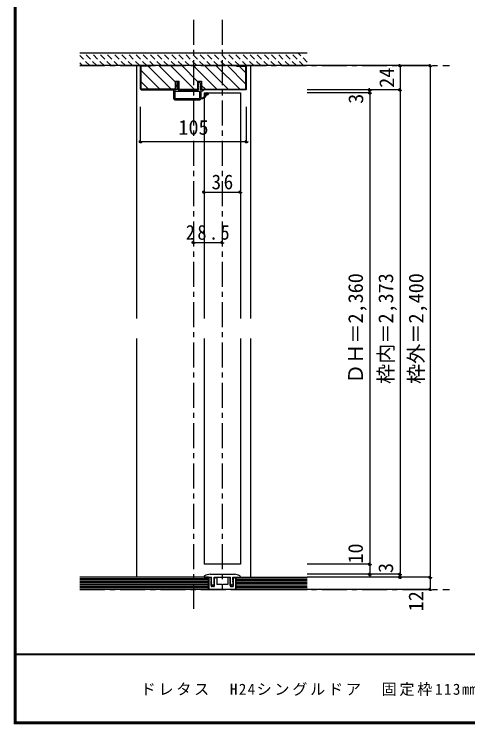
# Model space of a CAD drawing. Units: millimetres at full size, sheet at 1:5. Extents: x -973 to 977, y -718 to 696.
# Drawn here: x -973 to -523, y -701 to 3 of the extents above; entities that cross this region are included whole.
import ezdxf
from ezdxf.enums import TextEntityAlignment as Align

# ---------------------------------------------------------------- set-up
doc = ezdxf.new("R2010")
doc.units = ezdxf.units.MM
doc.header["$LTSCALE"] = 5
doc.header["$PDMODE"] = 32
doc.header["$PDSIZE"] = 2.5
doc.linetypes.add('CHAIN1', pattern=[8, 5, -1, 1, -1])
doc.linetypes.add('DASHED1', pattern=[1.8, 1.2, -0.6])
for name, color, linetype in [('0-0_補助線', 7, 'Continuous'), ('0-1_通り芯', 4, 'CHAIN1'), ('0-3_仕上げ', 7, 'Continuous'), ('0-4_枠', 3, 'Continuous'), ('0-6_扉', 6, 'Continuous'), ('0-7_金物', 7, 'Continuous'), ('0-B_寸法', 4, 'DASHED1'), ('0-C_ハッチ', 4, 'Continuous'), ('F-1_枠', 6, 'Continuous'), ('F-A_文字', 7, 'Continuous')]:
    doc.layers.add(name, color=color, linetype=linetype)
doc.styles.add('ＭＳ ゴシック', font='')
doc.styles.get('ＭＳ ゴシック').set_extended_font_data('MS Gothic')

# ---------------------------------------------------------------- blocks, each defined once
blk = doc.blocks.new('2')
at = {"layer": '0-0_補助線'}
for p, q in [((-9.846, -9.622), (-9.846, 15.078)), ((-8.846, 16.078), (0.354, 16.078)), ((-8.846, 15.878), (0.637, 15.878)), ((-8.446, 14.378), (-8.446, -8.922)), ((-8.146, 14.678), (-1.546, 14.678)), ((-1.246, 14.378), (-1.246, -8.922)), ((0.154, 11.653), (2.154, 11.653)), ((0.154, 11.653), (0.154, -8.497)), ((2.154, 10.953), (2.154, 11.653)), ((3.154, 11.653), (2.512, 10.83)), ((3.154, 11.653), (6.154, 11.653)), ((4.154, 13.753), (4.154, 13.053)), ((5.154, 13.053), (4.512, 13.876)), ((7.154, 13.053), (5.154, 13.053)), ((6.154, 10.953), (6.154, 11.653)), ((7.558, 12.258), (6.516, 10.835)), ((-1.48, -10.622), (-8.846, -10.622)), ((-1.546, -9.222), (-8.146, -9.222)), ((-1.189, -10.85), (-0.732, -12.694)), ((0.354, -12.922), (-0.441, -12.922)), ((0.154, -8.497), (2.154, -8.497)), ((4.154, -9.897), (0.154, -9.897)), ((0.154, -9.897), (0.154, -10.622)), ((0.154, -10.622), (0.645, -12.548)), ((2.154, -7.797), (2.154, -8.497)), ((3.154, -8.497), (2.512, -7.674)), ((3.154, -8.497), (6.154, -8.497)), ((4.154, -10.597), (4.154, -9.897)), ((5.154, -9.897), (4.512, -10.72)), ((7.154, -9.897), (5.154, -9.897)), ((6.154, -7.797), (6.154, -8.497)), ((7.558, -9.101), (6.516, -7.679))]:
    blk.add_line(p, q, dxfattribs=at)
for points in [[(-9.646, 15.078), (-9.646, -9.622), (-9.846, -9.622)], [(4.154, 13.053), (0.154, 13.053), (0.649, 15.723)]]:
    blk.add_lwpolyline(points, dxfattribs=at)
for centre, radius, start, end in [((-8.846, 15.078), 1, 90, 180), ((-8.846, 15.078), 0.8, 90, 180), ((-8.146, 14.378), 0.3, 90, 180), ((-1.546, 14.378), 0.3, 0, 90), ((0.354, 15.778), 0.3, 349.49875, 90), ((2.354, 10.953), 0.2, 180, 322.03043), ((4.354, 13.753), 0.2, 37.96957, 180), ((6.354, 10.953), 0.2, 180, 323.78053), ((7.154, 12.553), 0.5, 323.78053, 90), ((-8.846, -9.622), 1, 180, 270), ((-2.846, -10.72), 6, 179.06153, 259.29815), ((-8.146, -8.922), 0.3, 180, 270), ((-2.846, -10.72), 5.3, 178.93757, 259.29815), ((-1.546, -8.922), 0.3, 270, 0), ((-1.48, -10.922), 0.3, 13.9282, 90), ((-0.441, -12.622), 0.3, 193.9282, 270), ((0.354, -12.622), 0.3, 270, 14.29438), ((2.354, -7.797), 0.2, 37.96957, 180), ((4.354, -10.597), 0.2, 180, 322.03043), ((6.354, -7.797), 0.2, 36.21947, 180), ((7.154, -9.397), 0.5, 270, 36.21947), ((-3.896, -16.272), 0.35, 259.29815, 79.29815)]:
    blk.add_arc(centre, radius, start, end, dxfattribs=at)
blk.add_point((-3.896, -16.622), dxfattribs=at)

msp = doc.modelspace()

# ---------------------------------------------------------------- linework, layer by layer
at = {"layer": '0-1_通り芯'}
for p, q in [((-795.476, -2.5), (-795.476, -586.681)), ((-766.976, -2.5), (-766.976, -567.5)), ((-908.333, -48), (-541.619, -48)), ((-908.333, -567.5), (-541.619, -567.5))]:
    msp.add_line(p, q, dxfattribs=at)
at = {"layer": '0-3_仕上げ', "color": 2}
for p, q in [((-753.476, -555.5), (-682.619, -555.5)), ((-753.476, -567.5), (-753.476, -555.5)), ((-780.476, -567.5), (-908.333, -567.5)), ((-753.476, -567.5), (-682.619, -567.5))]:
    msp.add_line(p, q, dxfattribs=at)
at = {"layer": '0-3_仕上げ'}
for p, q in [((-780.476, -557), (-908.333, -557)), ((-780.476, -558.5), (-908.333, -558.5)), ((-780.476, -560), (-908.333, -560)), ((-780.476, -561.5), (-908.333, -561.5)), ((-780.476, -563), (-908.333, -563)), ((-753.476, -557), (-682.619, -557)), ((-753.476, -558.5), (-682.619, -558.5)), ((-753.476, -560), (-682.619, -560)), ((-753.476, -561.5), (-682.619, -561.5)), ((-753.476, -563), (-682.619, -563)), ((-780.476, -564.5), (-908.333, -564.5)), ((-780.476, -566), (-908.333, -566)), ((-753.476, -564.5), (-682.619, -564.5)), ((-753.476, -566), (-682.619, -566))]:
    msp.add_line(p, q, dxfattribs=at)
at = {"layer": '0-3_仕上げ', "color": 2}
msp.add_lwpolyline([(-780.476, -567.5), (-780.476, -555.5), (-908.333, -555.5)], dxfattribs=at)
at = {"layer": '0-4_枠', "color": 4}
for p, q in [((-847.976, -48), (-851.976, -48)), ((-851.976, -48), (-851.976, -298.75)), ((-742.976, -48), (-738.976, -48)), ((-738.976, -48), (-738.976, -298.75)), ((-851.976, -318.75), (-851.976, -555.5)), ((-738.976, -318.75), (-738.976, -555.5))]:
    msp.add_line(p, q, dxfattribs=at)
at = {"layer": '0-4_枠'}
for p, q in [((-742.976, -48), (-847.976, -48)), ((-847.476, -71.086), (-847.476, -48.5)), ((-837.976, -48.5), (-847.476, -48.5)), ((-837.976, -48), (-837.976, -48.5)), ((-752.976, -48.5), (-752.976, -48)), ((-752.976, -48.5), (-743.476, -48.5)), ((-743.476, -71.086), (-743.476, -48.5)), ((-813.476, -63.5), (-809.776, -63.5)), ((-813.476, -72), (-813.476, -63.5)), ((-809.776, -72), (-809.776, -63.5)), ((-791.176, -72), (-791.176, -63.5)), ((-847.062, -71.5), (-847.476, -71.086)), ((-847.269, -72), (-813.476, -72)), ((-813.476, -71.5), (-847.062, -71.5)), ((-809.776, -71.5), (-791.176, -71.5)), ((-809.776, -72), (-791.176, -72)), ((-787.476, -71.5), (-743.89, -71.5)), ((-743.683, -72), (-787.476, -72)), ((-743.89, -71.5), (-743.476, -71.086))]:
    msp.add_line(p, q, dxfattribs=at)
for points in [[(-847.269, -72), (-847.976, -71.293), (-847.976, -48)], [(-743.683, -72), (-742.976, -71.293), (-742.976, -48)], [(-791.176, -63.5), (-787.476, -63.5), (-787.476, -72)]]:
    msp.add_lwpolyline(points, dxfattribs=at)
at = {"layer": '0-6_扉'}
for p, q in [((-784.976, -75), (-748.976, -75)), ((-784.976, -75), (-784.976, -298.75)), ((-748.976, -75), (-748.976, -298.75)), ((-784.976, -318.75), (-784.976, -542.5)), ((-748.976, -318.75), (-748.976, -542.5)), ((-748.976, -542.5), (-784.976, -542.5))]:
    msp.add_line(p, q, dxfattribs=at)
at = {"layer": '0-7_金物'}
for p, q in [((-784.976, -555.5), (-784.976, -555.017)), ((-784.976, -555.5), (-777.626, -555.5)), ((-779.026, -555.8), (-780.476, -555.8)), ((-780.476, -567.5), (-780.476, -555.8)), ((-780.376, -555.8), (-780.376, -567.5)), ((-778.976, -552.5), (-754.976, -552.5)), ((-777.626, -558.5), (-777.626, -555.5)), ((-775.126, -558.5), (-775.126, -555.5)), ((-775.126, -555.5), (-758.826, -555.5)), ((-773.726, -555.8), (-772.376, -555.8)), ((-772.376, -555.8), (-772.376, -562.5)), ((-760.226, -555.8), (-761.576, -555.8)), ((-761.576, -555.8), (-761.576, -562.5)), ((-758.826, -558.5), (-758.826, -555.5)), ((-756.326, -558.5), (-756.326, -555.5)), ((-756.326, -555.5), (-748.976, -555.5)), ((-754.926, -555.8), (-753.476, -555.8)), ((-753.576, -555.8), (-753.576, -567.5)), ((-753.476, -567.5), (-753.476, -555.8)), ((-748.976, -555.5), (-748.976, -555.017)), ((-778.026, -558.05), (-778.026, -556.8)), ((-778.026, -558.05), (-777.819, -558.396)), ((-778.026, -559.05), (-777.819, -558.704)), ((-778.026, -563.8), (-778.026, -559.05)), ((-777.626, -558.5), (-777.833, -558.846)), ((-777.626, -560), (-777.833, -560.346)), ((-777.626, -561), (-777.833, -560.654)), ((-777.626, -561.5), (-777.833, -561.846)), ((-776.743, -563.34), (-777.796, -562.204)), ((-777.626, -561), (-777.626, -561.5)), ((-776.009, -563.34), (-774.956, -562.204)), ((-775.126, -558.5), (-774.919, -558.846)), ((-775.126, -559.5), (-774.919, -559.154)), ((-775.126, -560), (-775.126, -559.5)), ((-775.126, -560), (-774.919, -560.346)), ((-775.126, -561), (-774.919, -560.654)), ((-775.126, -561.5), (-775.126, -561)), ((-775.126, -561.5), (-774.919, -561.846)), ((-774.726, -558.05), (-774.933, -558.396)), ((-774.726, -559.05), (-774.933, -558.704)), ((-774.726, -558.05), (-774.726, -556.8)), ((-774.726, -563.8), (-774.726, -559.05)), ((-767.476, -562.5), (-772.376, -562.5)), ((-766.976, -563), (-767.476, -562.5)), ((-766.976, -563), (-766.476, -562.5)), ((-761.576, -562.5), (-766.476, -562.5)), ((-759.226, -558.05), (-759.226, -556.8)), ((-759.226, -558.05), (-759.019, -558.396)), ((-759.226, -559.05), (-759.019, -558.704)), ((-759.226, -563.8), (-759.226, -559.05)), ((-758.826, -558.5), (-759.033, -558.846)), ((-758.826, -559.5), (-759.033, -559.154)), ((-758.826, -560), (-759.033, -560.346)), ((-758.826, -561), (-759.033, -560.654)), ((-758.826, -561.5), (-759.033, -561.846)), ((-757.943, -563.34), (-758.996, -562.204)), ((-758.826, -560), (-758.826, -559.5)), ((-758.826, -561.5), (-758.826, -561)), ((-757.209, -563.34), (-756.156, -562.204)), ((-756.326, -558.5), (-756.119, -558.846)), ((-756.326, -560), (-756.119, -560.346)), ((-756.326, -561), (-756.119, -560.654)), ((-756.326, -561), (-756.326, -561.5)), ((-756.326, -561.5), (-756.119, -561.846)), ((-755.926, -558.05), (-756.133, -558.396)), ((-755.926, -559.05), (-756.133, -558.704)), ((-755.926, -558.05), (-755.926, -556.8)), ((-755.926, -563.8), (-755.926, -559.05)), ((-753.476, -567.5), (-780.476, -567.5)), ((-775.726, -564.8), (-777.026, -564.8)), ((-758.226, -564.8), (-756.926, -564.8))]:
    msp.add_line(p, q, dxfattribs=at)
for points in [[(-777.626, -560), (-777.626, -559.5), (-777.833, -559.154)], [(-756.326, -560), (-756.326, -559.5), (-756.119, -559.154)]]:
    msp.add_lwpolyline(points, dxfattribs=at)
for centre, radius, start, end in [((-783.976, -555.017), 1, 123.74899, 180), ((-778.976, -562.5), 10, 90, 123.74899), ((-779.026, -556.8), 1, 0, 90), ((-773.726, -556.8), 1, 90, 180), ((-760.226, -556.8), 1, 0, 90), ((-754.926, -556.8), 1, 90, 180), ((-754.976, -562.5), 10, 56.25101, 90), ((-749.976, -555.017), 1, 0, 56.25101), ((-777.576, -559), 0.3, 149.05365, 210.94635), ((-777.576, -560.5), 0.3, 149.05365, 210.94635), ((-777.576, -562), 0.3, 149.05362, 222.83826), ((-778.076, -558.55), 0.3, 329.05368, 30.94635), ((-774.676, -558.55), 0.3, 149.05365, 210.94632), ((-775.176, -562), 0.3, 317.16174, 30.94632), ((-775.176, -559), 0.3, 329.05365, 30.94632), ((-775.176, -560.5), 0.3, 329.05365, 30.94632), ((-758.776, -559), 0.3, 149.05366, 210.94634), ((-758.776, -560.5), 0.3, 149.05366, 210.94634), ((-758.776, -562), 0.3, 149.0537, 222.83827), ((-759.276, -558.55), 0.3, 329.05368, 30.94635), ((-755.876, -558.55), 0.3, 149.05365, 210.94632), ((-756.376, -562), 0.3, 317.16174, 30.94638), ((-756.376, -559), 0.3, 329.05365, 30.94635), ((-756.376, -560.5), 0.3, 329.05365, 30.94635), ((-777.026, -563.8), 1, 180, 270), ((-776.376, -563), 0.5, 222.83826, 317.16174), ((-775.726, -563.8), 1, 270, 0), ((-758.226, -563.8), 1, 180, 270), ((-757.576, -563), 0.5, 222.83827, 317.16174), ((-756.926, -563.8), 1, 270, 0)]:
    msp.add_arc(centre, radius, start, end, dxfattribs=at)
at = {"layer": '0-B_寸法', "color": 2, "linetype": 'Continuous'}
for p, q in [((-682.619, -35.5), (-908.333, -35.5)), ((-682.619, -48), (-908.333, -48))]:
    msp.add_line(p, q, dxfattribs=at)
at = {"layer": '0-B_寸法'}
for p, q in [((-898.361, -48), (-908.333, -38.028)), ((-891.29, -48), (-903.79, -35.5)), ((-884.219, -48), (-896.719, -35.5)), ((-877.148, -48), (-889.648, -35.5)), ((-870.077, -48), (-882.577, -35.5)), ((-863.006, -48), (-875.506, -35.5)), ((-855.934, -48), (-868.434, -35.5)), ((-848.863, -48), (-861.363, -35.5)), ((-841.792, -48), (-854.292, -35.5)), ((-834.721, -48), (-847.221, -35.5)), ((-827.65, -48), (-840.15, -35.5)), ((-820.579, -48), (-833.079, -35.5)), ((-813.508, -48), (-826.008, -35.5)), ((-806.437, -48), (-818.937, -35.5)), ((-799.366, -48), (-811.866, -35.5)), ((-792.295, -48), (-804.795, -35.5)), ((-785.224, -48), (-797.724, -35.5)), ((-778.153, -48), (-790.653, -35.5)), ((-771.082, -48), (-783.582, -35.5)), ((-764.011, -48), (-776.511, -35.5)), ((-756.94, -48), (-769.44, -35.5)), ((-749.868, -48), (-762.368, -35.5)), ((-742.797, -48), (-755.297, -35.5)), ((-735.726, -48), (-748.226, -35.5)), ((-728.655, -48), (-741.155, -35.5)), ((-721.584, -48), (-734.084, -35.5)), ((-714.513, -48), (-727.013, -35.5)), ((-707.442, -48), (-719.942, -35.5)), ((-700.371, -48), (-712.871, -35.5)), ((-693.3, -48), (-705.8, -35.5)), ((-686.229, -48), (-698.729, -35.5)), ((-682.619, -44.539), (-691.658, -35.5)), ((-905.432, -48), (-908.333, -45.099))]:
    msp.add_line(p, q, dxfattribs=at)
at = {"layer": '0-B_寸法', "linetype": 'Continuous'}
for p, q in [((-560.619, -48), (-682.619, -48)), ((-590.619, -48), (-590.619, -555.5)), ((-560.619, -48), (-560.619, -567.5)), ((-590.619, -72), (-682.619, -72)), ((-620.619, -75), (-682.619, -75)), ((-620.619, -72), (-620.619, -555.5)), ((-847.976, -123.422), (-847.976, -88.9)), ((-784.976, -173.422), (-748.976, -173.422)), ((-795.476, -223.422), (-766.976, -223.422)), ((-620.619, -542.5), (-682.619, -542.5)), ((-590.619, -552.5), (-682.619, -552.5)), ((-560.619, -555.5), (-682.619, -555.5)), ((-560.619, -567.5), (-682.619, -567.5))]:
    msp.add_line(p, q, dxfattribs=at)
msp.add_lwpolyline([(-847.976, -123.422), (-742.976, -123.422), (-742.976, -88.9)], dxfattribs=at)
at = {"layer": '0-B_寸法', "color": 7}
for p in [(-590.619, -48), (-560.619, -48), (-620.619, -72), (-620.619, -75), (-590.619, -72), (-847.976, -123.422), (-742.976, -123.422), (-784.976, -173.422), (-748.976, -173.422), (-795.476, -223.422), (-766.976, -223.422), (-620.619, -542.5), (-620.619, -552.5), (-590.619, -552.5), (-590.619, -555.5), (-560.619, -555.5), (-560.619, -567.5)]:
    msp.add_point(p, dxfattribs=at)
at = {"layer": '0-C_ハッチ'}
for p, q in [((-840.574, -48.5), (-817.574, -71.5)), ((-829.76, -48), (-813.476, -64.284)), ((-818.447, -48), (-794.947, -71.5)), ((-807.133, -48), (-791.176, -63.957)), ((-795.819, -48), (-772.319, -71.5)), ((-784.505, -48), (-761.005, -71.5)), ((-773.192, -48), (-749.692, -71.5)), ((-761.878, -48), (-743.476, -66.402)), ((-750.064, -48.5), (-743.476, -55.088)), ((-847.476, -52.912), (-828.888, -71.5)), ((-847.476, -64.225), (-840.201, -71.5)), ((-787.476, -67.657), (-783.633, -71.5))]:
    msp.add_line(p, q, dxfattribs=at)
at = {"layer": 'F-1_枠'}
for p, q in [((-973.347, 695.833), (-973.347, -700.833)), ((-972.514, 695.833), (-972.514, -700.833)), ((-971.68, 695.833), (-971.68, -700.833)), ((976.653, -631.667), (-973.347, -631.667)), ((976.653, -632.5), (-973.347, -632.5)), ((976.653, -699.167), (-973.347, -699.167)), ((976.653, -700), (-973.347, -700)), ((976.653, -700.833), (-973.347, -700.833))]:
    msp.add_line(p, q, dxfattribs=at)

# ---------------------------------------------------------------- block references
at = {"layer": '0-0_補助線', "rotation": 90}
msp.add_blockref('2', (-798.898, -72.154), dxfattribs=at)

# ---------------------------------------------------------------- texts
at = {"layer": '0-B_寸法', "color": 7, "style": 'ＭＳ ゴシック'}
for s, p in [('24', (-592.109, -70)), ('3', (-622.782, -85.885)), ('ＤＨ＝2,360', (-623.028, -363.75)), ('枠内＝2,373', (-593.028, -363.75)), ('枠外＝2,400', (-563.028, -363.75)), ('10', (-623.119, -541.875)), ('3', (-593.119, -551.25)), ('12', (-563.119, -589.238))]:
    msp.add_text(s, height=14.66, rotation=90, dxfattribs=at).set_placement(p, align=Align.BOTTOM_LEFT)
msp.add_text('105', height=14.66, dxfattribs=at).set_placement((-810.476, -120.922), align=Align.BOTTOM_LEFT)
at = {"layer": '0-B_寸法', "color": 7, "char_height": 14.66, "attachment_point": 7, "style": 'ＭＳ ゴシック'}
for s, insert in [('\\T1.27;\\W0.95;36', (-777.601, -170.922)), ('\\T1.28;\\W0.9;28.5', (-803.101, -220.922))]:
    msp.add_mtext(s, dxfattribs=dict(at, insert=insert))
at = {"layer": 'F-A_文字', "insert": (-847.938, -673.333), "char_height": 11, "attachment_point": 7, "style": 'ＭＳ ゴシック'}
msp.add_mtext('\\T1.18;ドレタス\u3000H24シングルドア\u3000固定枠113㎜幅\u3000通常丁番\u3000通気仕様\u30003方枠＋樹脂下枠', dxfattribs=at)

doc.saveas('drawing.dxf')
